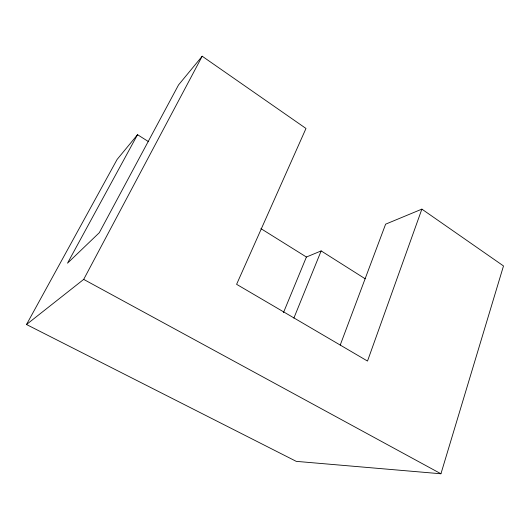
<?xml version="1.0" encoding="UTF-8"?>
<svg xmlns="http://www.w3.org/2000/svg" width="530" height="530" viewBox="0 0 530 530"><rect width="100%" height="100%" fill="white"/><g stroke="black" fill="none" stroke-linecap="round" stroke-linejoin="round"><path stroke-width="0.79" d="M148.665 141.735L137.528 134.686L117.11 159.451L26.5 324.519L296.257 461.358L440.933 473.774L503.5 265.941L421.88 209.131L385.621 224.17L340.233 345.057M421.88 209.131L367.509 361.056L236.599 284.319L305.989 128.465L202.195 56.226L178.544 84.919L99.295 232.716L67.522 263.171L137.528 134.686M293.872 318.099L321.154 250.915L365.19 278.787M283.471 312.594L306.413 257.023L321.154 250.915M26.5 324.519L83.694 279.396L202.195 56.226M83.694 279.396L440.933 473.774M260.912 228.615L306.413 257.023"/></g></svg>
